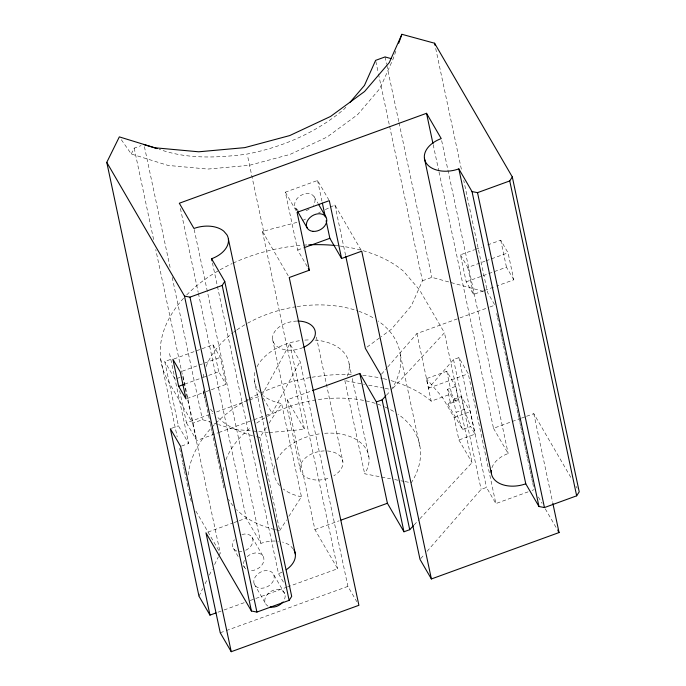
<?xml version="1.0" encoding="UTF-8"?>
<svg xmlns="http://www.w3.org/2000/svg" width="686" height="686" viewBox="0 0 686 686"><rect width="100%" height="100%" fill="white"/><g stroke="black" fill="none" stroke-linecap="round" stroke-linejoin="round"><path stroke-width="0.51" stroke-dasharray="3.43 2.57" d="M395.873 51.184L393.035 59.125L379.984 88.434L357.62 114.631L326.939 137.131L290.024 154.427L249.387 165.317L207.807 169.073L168.113 165.437L131.292 153.998L120.53 138.589M389.597 126.173L422.447 280.763L411.3 305.887L391.337 329.263L381.279 336.646M131.292 153.998L134.182 148.133L141.042 145.646M198.974 596.194L202.756 588.519M205.114 583.726L207.481 578.933M209.367 575.1L212.206 569.346M214.572 564.552L218.345 556.878M218.817 555.917L220.24 553.045L155.748 249.593M261.778 395.505L289.826 343.772L300.091 361.436L347.896 586.384L356.806 601.699M266.014 415.356L272.042 413.169L300.091 361.436M275.506 529.703A100.25 65.504 -12 0 0 279.699 530.595L259.9 437.402L266.76 426.718M269.049 423.159L281.629 403.574A48.174 31.479 -12 0 1 263.484 395.805M279.699 530.595L286.568 519.911M288.849 516.352L301.437 496.767L281.629 403.574M345.864 107.205L344.492 108.817C316.46 132.707 282.032 147.387 246.034 154.273C217.188 157.866 186.901 159.324 159.143 149.239M381.51 374.153L387.067 367.782M387.762 366.984L416.925 333.559L459.011 318.261M416.925 333.559L428.536 388.19L453.515 359.55L458.891 357.603L468.272 373.75L495.867 503.575L528.083 491.862M420.724 558.601L424.24 554.58M427.044 551.355L481.109 489.375L486.477 487.429L495.867 503.575M386.475 395.179L390.102 391.277M393.001 388.156L444.459 332.77L419.592 289.981L403.471 271.159A135.408 88.477 -12 0 0 340.376 246.077M414.07 525.004L419.146 519.542M419.866 518.762L472.054 462.596L444.459 332.77M447.907 404.268L450.256 402.193L458.308 399.269L455.581 386.415L446.783 371.272L426.392 378.681L431.168 401.181L451.56 393.773L455.958 401.336L447.907 404.268L462.57 429.496L470.622 426.572L475.021 434.135L458.917 439.992L454.132 417.5L442.401 397.314L426.392 378.681M455.958 401.336L458.308 399.269M367.027 347.099L380.438 337.255M302.457 220.54L307.225 218.259M318.673 212.771L320.585 211.863M325.353 209.573L329.169 207.747M330.12 207.292L334.888 205.003L361.188 250.253M460.006 317.892L488.929 307.345M489.924 306.976L494.906 305.159L487.575 292.545L463.753 180.461M307.234 266.537L297.638 250.021L285.342 192.174L317.558 180.469L328.757 199.729M297.638 250.021L303.675 247.826M181.627 446.029L188.676 443.465L178.411 425.8L164.751 361.531L171.8 358.975M173.91 358.967L212.986 344.766L220.317 357.38L226.054 384.374L211.022 389.837M483.587 290.778L473.52 294.431L466.188 281.817L460.452 254.823L474.549 249.704M475.552 249.335L481.598 247.14M487.635 244.945L500.729 240.186L508.06 252.808L513.797 279.802L496.681 286.019M422.447 280.763L431.88 277.341L485.517 291.979M182.244 371.212L220.317 357.38M460.452 254.823L467.783 267.446L484.899 261.22M485.911 260.851L508.06 252.808M180.049 377.369L175.016 379.195L164.751 361.531M184.663 384.134L202.687 377.583M203.691 377.223L207.704 375.765M208.698 375.396L218.723 371.761L226.054 384.374M466.188 281.817L506.465 267.18L513.797 279.802M186.978 398.575L205.011 392.023M206.014 391.655L210.019 390.197M484.599 290.41L495.669 286.388M171.363 428.364L178.411 425.8M179.638 390.737L186.472 422.876L212.574 413.392M216.596 411.926L248.726 400.247M249.73 399.887L260.774 395.873M217.608 424.317L202.447 419.652L192.646 423.219L168.293 381.313A135.408 88.477 -12 0 1 183.677 298.144M287.374 586.984L337.632 568.72L314.908 529.609L287.314 399.784L312.482 390.634M186.472 422.876L196.736 440.541L217.822 432.875M218.825 432.506L252.963 420.098M253.966 419.738L265.01 415.725M428.536 388.19L468.272 373.75M450.256 402.193L447.521 389.339L455.581 386.415M447.521 389.339L453.386 399.432L461.446 396.508L470.244 411.643L475.021 434.135M462.57 429.496L456.121 412.286L464.173 409.362L461.446 396.508M454.132 417.5L470.244 411.643M207.978 532.07L233.146 522.921M234.158 522.552L238.188 521.086M239.191 520.725L246.24 518.162L260.903 543.389A26.042 17.013 -12 0 1 278.499 541.288M438.989 171.903L493.508 428.296L520.511 418.486M521.514 418.117L525.519 416.668M526.514 416.299L533.785 413.658L571.747 478.957M314.908 529.609L339.073 520.828M532.113 490.404L534.12 489.667M218.011 612.195L223.044 610.369M224.048 610L244.147 602.694M250.184 600.507L286.371 587.353M220.24 632.775L225.265 630.948M226.269 630.588L347.896 586.384M269.238 432.54L304.498 429.35L262.429 231.396L299.516 221.724M268.192 432.437L233.789 429.29L218.62 424.625M345.881 380.799L364.523 384.392M368.674 385.189L384.211 388.19M385.24 388.387L391.457 389.588A100.25 65.504 -12 0 0 378.132 320.962M324.65 433.295A48.174 31.479 -12 0 1 364.652 473.786L390.548 478.785M394.69 479.583L399.869 480.577M400.907 480.783L404.011 481.383M405.049 481.581L411.266 482.781A100.25 65.504 -12 0 0 397.94 414.155M293.231 549.006L290.761 546.133A26.042 17.013 -12 0 0 282.546 542.069M576.017 486.314L577.089 488.158M538.364 496.973L542.077 503.361M545.259 508.832L557.992 530.732M493.508 428.296L508.172 453.523A26.042 17.013 -12 0 0 491.913 467.792M458.917 439.992L472.054 462.596M314.154 196.779L317.884 203.202M431.168 401.181L431.065 400.993A135.408 88.477 -12 0 0 390.788 380.559M295.589 208.004L297.184 210.756M285.342 192.174L297.081 212.36M262.429 231.396L288.171 275.695M287.314 399.784L304.498 429.35M263.321 398.154L272.042 413.169M212.454 262.927L278.499 573.668L283.772 582.757M252.011 537.207L263.004 556.132M273.765 574.774A10.847 8.035 -30.2 0 1 261.658 588.236A10.847 8.035 -30.2 0 1 256.547 575.22A10.847 8.035 -30.2 0 1 273.765 574.774L284.767 593.699M233.446 548.44L238.153 556.543M243.393 565.556L244.439 567.365M254.214 584.043L265.208 602.96M195.887 511.139L220.24 553.045M464.173 409.362L470.622 426.572M500.729 240.186L506.465 267.18M533.785 413.658L552.624 502.315M496.69 313.545L497.359 316.692M497.582 317.738L500.703 332.418M500.926 333.465L501.595 336.612M501.818 337.658L502.486 340.805M502.709 341.851L503.378 344.998M503.601 346.044L505.822 356.531M506.045 357.578L506.714 360.725M506.937 361.771L507.606 364.918M507.829 365.964L508.498 369.111M508.72 370.157L509.389 373.304M509.612 374.35L511.842 384.837M512.065 385.884L512.734 389.031M512.957 390.077L513.625 393.224M513.848 394.27L514.517 397.417M514.74 398.463L515.409 401.61M515.632 402.656L516.97 408.95M517.193 409.996L517.861 413.144M518.084 414.19L518.745 417.337M518.968 418.383L519.636 421.53M519.859 422.576L520.528 425.723M520.751 426.769L521.42 429.916M521.643 430.962L522.981 437.256M523.204 438.303L523.872 441.45M524.095 442.496L524.764 445.643M524.987 446.689L525.656 449.836M525.879 450.882L526.548 454.029M526.771 455.075L527.44 458.222M527.663 459.268L529 465.554M529.223 466.609L529.892 469.747M530.115 470.802L530.784 473.94M531.007 474.995L531.676 478.133M531.899 479.188L532.559 482.335M532.782 483.381L533.451 486.528M435.704 48.466L461.747 171.028M441.681 140.69L508.172 453.523M467.783 267.446L473.52 294.431M433.2 144.695L438.766 170.857M458.891 357.603L486.477 487.429M453.515 359.55L481.109 489.375M385.035 56.938L386.587 64.252M386.81 65.299L398.798 121.705M399.02 122.751L431.88 277.341M453.386 399.432L456.121 412.286M446.783 371.272L451.56 393.773M375.834 61.414L378.269 72.905M378.492 73.951L389.374 125.126M400.35 354.705L420.158 447.898M334.888 205.003L345.564 255.218M317.558 180.469L321.948 201.127M349.123 363.837L351.343 374.307M352.235 378.492L368.922 457.03M344.844 380.593L364.652 473.786M316.4 337.075L342.88 461.669M289.826 343.772L337.632 568.72M247.912 157.506L264.307 234.629M272.591 339.45L300.185 469.275A21.703 14.183 -12 0 0 328.868 478.091M254.335 380.721L274.143 473.915M194.189 229.51L260.903 543.389M212.986 344.766L218.723 371.761M180.418 208.475L198.177 292.279M198.4 293.325L246.24 518.162M203.991 394.038L203.099 389.854A100.25 65.504 -12 0 0 204.908 397.709M204.214 395.093L204.882 398.232M205.105 399.278L205.774 402.416M205.997 403.462L210.002 422.31M210.225 423.365L210.894 426.503M211.117 427.55L211.785 430.688M212 431.734L216.013 450.582M216.236 451.637L216.896 454.775M217.119 455.821L217.788 458.96M218.011 460.006L221.132 474.669M221.355 475.715L222.015 478.854M222.238 479.908L222.907 483.047M144.42 146.667L170.214 267.994M172.212 277.41L202.447 419.652M183.076 376.271L196.736 440.541M134.182 148.133L153.964 241.223M169.553 353.487L188.676 443.465M160.73 359.378L177.202 436.862M179.646 448.378L182.536 461.987M182.759 463.033L183.428 466.171M183.651 467.217L184.32 470.364M184.543 471.411L187.878 487.111M274.469 529.455A100.25 65.504 -12 0 1 236.541 509.647M233.06 505.814A100.25 65.504 -12 0 1 228.507 499.279M223.859 487.978A100.25 65.504 -12 0 1 223.053 484.033M223.001 470.776A100.25 65.504 -12 0 1 224.03 465.614M225.9 459.757A100.25 65.504 -12 0 1 250.973 427.378M256.753 423.048A100.25 65.504 -12 0 1 264.736 417.928M267.403 416.402A100.25 65.504 -12 0 1 384.263 406.661M385.163 407.055A100.25 65.504 -12 0 1 394.519 411.934M259.9 437.402A100.25 65.504 -12 0 1 253.623 436.004M252.594 435.739A100.25 65.504 -12 0 1 216.733 416.453M212.617 411.832A100.25 65.504 -12 0 1 210.25 408.582M203.193 377.583A100.25 65.504 -12 0 1 204.231 372.421M206.092 366.564A100.25 65.504 -12 0 1 232.777 332.924M233.592 332.298A100.25 65.504 -12 0 1 236.095 330.463M236.953 329.855A100.25 65.504 -12 0 1 244.936 324.735M247.595 323.209A100.25 65.504 -12 0 1 296.163 306.719M297.201 306.556A100.25 65.504 -12 0 1 357.878 310.938M358.847 311.273A100.25 65.504 -12 0 1 374.71 318.741M301.437 496.767A48.174 31.479 -12 0 1 283.292 488.998M279.665 485.611A48.174 31.479 -12 0 1 274.683 465.537M276.835 459.912A48.174 31.479 -12 0 1 320.473 433.732M315.028 340.085A48.174 31.479 -12 0 1 346.884 376.906M259.857 392.418A48.174 31.479 -12 0 1 254.875 372.344M257.027 366.718A48.174 31.479 -12 0 1 300.674 340.539M304.841 340.102A48.174 31.479 -12 0 1 309.986 339.904M302.998 347.579A21.703 14.183 -12 0 1 272.762 340.359A21.703 14.183 -12 0 1 296.738 321.074M327.436 450.968A21.703 14.183 -12 0 1 342.666 460.572A21.703 14.183 -12 0 1 333.825 475.767M300.185 469.275A21.703 14.183 -12 0 1 325.25 450.891M298.256 210.353A10.847 8.035 -30.2 0 1 296.901 198.82A10.847 8.035 -30.2 0 1 311.015 194.215A10.847 8.035 -30.2 0 1 313.193 205.483M309.12 209.204A10.847 8.035 -30.2 0 1 303.915 211.099M267.994 606.098A10.847 8.035 -30.2 0 1 267.549 594.136A10.847 8.035 -30.2 0 1 281.98 590.56A10.847 8.035 -30.2 0 1 282.426 602.522M247.209 556.62A10.847 8.035 -30.2 0 1 263.793 558.087A10.847 8.035 -30.2 0 1 250.167 570.538M245.862 568.934A10.847 8.035 -30.2 0 1 245.399 558.653M191.343 501.475A135.408 88.477 -12 0 1 188.324 489.212M188.161 474.952A135.408 88.477 -12 0 1 211.262 427.97M212.008 427.164A135.408 88.477 -12 0 1 215.07 423.982M215.858 423.202A135.408 88.477 -12 0 1 244.825 401.259M245.717 400.735A135.408 88.477 -12 0 1 248.418 399.192M249.335 398.686A135.408 88.477 -12 0 1 259.78 393.387M260.757 392.932A135.408 88.477 -12 0 1 309.866 377.617M311.959 377.257A135.408 88.477 -12 0 1 353.264 374.65M362.774 375.319A135.408 88.477 -12 0 1 382.342 378.415M383.414 378.655A135.408 88.477 -12 0 1 389.751 380.267M186.695 294.946A135.408 88.477 -12 0 1 232.185 263.561M233.163 263.107A135.408 88.477 -12 0 1 302.423 245.219M303.486 245.142A135.408 88.477 -12 0 1 307.731 244.885M336.234 245.597A135.408 88.477 -12 0 1 339.347 245.948M282.006 572.193A26.042 17.013 -12 0 1 278.499 573.668M241.901 534.505A10.847 8.035 -30.2 0 1 252.765 539.016A10.847 8.035 -30.2 0 1 245.674 550.335M241.772 551.527A10.847 8.035 -30.2 0 1 239.174 551.613M236.816 551.09A10.847 8.035 -30.2 0 1 234.398 539.728"/><path stroke-width="1.03" d="M398.703 43.235L401.893 34.3L434.59 43.227L512.305 176.945L579.224 491.836L576.669 495.824L544.461 507.563L538.964 506.508L525.768 483.802L458.831 168.876A26.042 17.013 -12 0 1 425.877 162.522A26.042 17.013 -12 0 1 441.235 138.598L426.529 113.301L179.303 203.236L193.966 228.464A26.042 17.013 -12 0 1 223.825 231.208L226.929 234.826A26.042 17.013 -12 0 1 211.562 258.742L212.008 260.834M401.893 34.3L389.331 62.503L364.575 91.504L330.601 116.423L289.724 135.571L244.739 147.636L198.691 151.795L154.744 147.764L119.33 136.883L106.776 162.368L198.974 596.194L209.976 615.119L216.004 612.924M106.776 162.368L184.491 296.086L189.979 297.149L222.195 285.436L224.759 281.449L211.562 258.742M458.831 168.876L472.028 191.583L477.525 192.646L509.741 180.933L512.305 176.945M552.847 503.353L559.056 532.559L431.391 578.958L361.728 251.179L341.585 258.493L329.297 200.646L297.081 212.36L309.369 270.207L289.235 277.521L358.898 605.301L231.233 651.7L205.963 532.799L251.419 611.012L256.916 612.075L289.132 600.361L291.696 596.374L224.759 281.449M349.989 102.368L364.446 85.441L375.611 60.368L385.035 56.938L391.037 58.576M312.482 390.634L359.807 373.441L376.374 401.953L382.128 399.861L385.755 395.959M359.807 373.441L387.401 503.267L403.968 531.779L409.722 529.686L413.341 525.785M304.687 247.457L329.855 238.308L341.585 258.493M178.652 386.321L185.983 398.935L180.246 371.941L172.915 359.327L178.652 386.321L183.659 384.503M341.088 520.099L387.401 503.267M143.983 144.575L157.128 148.613M557.992 530.732L559.056 532.559M318.415 204.119L325.884 216.965M297.715 211.674L307.311 228.189M308.306 268.372L309.369 270.207M431.391 578.958L420.021 559.407L380.816 374.95L365.346 348.325L345.787 256.264M231.233 651.7L220.24 632.775L180.624 446.389L170.36 428.733L209.976 615.119M509.741 180.933L576.669 495.824M477.525 192.646L544.461 507.563M472.028 191.583L538.964 506.508M434.59 43.227L435.035 45.319M426.529 113.301L432.977 143.648M424.42 158.303L491.356 473.229M382.128 399.861L409.722 529.686M376.374 401.953L403.968 531.779M322.394 203.193L325.241 216.622M326.124 220.755L329.855 238.308M228.387 239.037L295.314 553.971M222.195 285.436L289.132 600.361M189.979 297.149L256.916 612.075M184.491 296.086L251.419 611.012M297.664 321.065A21.703 14.183 -12 0 1 315.123 330.926A21.703 14.183 -12 0 1 303.838 347.202M282.426 602.522A10.847 8.035 -30.2 0 1 270.164 606.921M308.786 244.833A135.408 88.477 -12 0 1 335.188 245.494M525.768 483.802A26.042 17.013 -12 0 1 491.322 470.527M293.865 549.752A26.042 17.013 -12 0 1 286.225 569.757M313.039 231.362A10.847 8.035 -30.2 0 0 326.665 218.911A10.847 8.035 -30.2 0 0 310.089 217.445A10.847 8.035 -30.2 0 0 313.039 231.362"/></g></svg>
